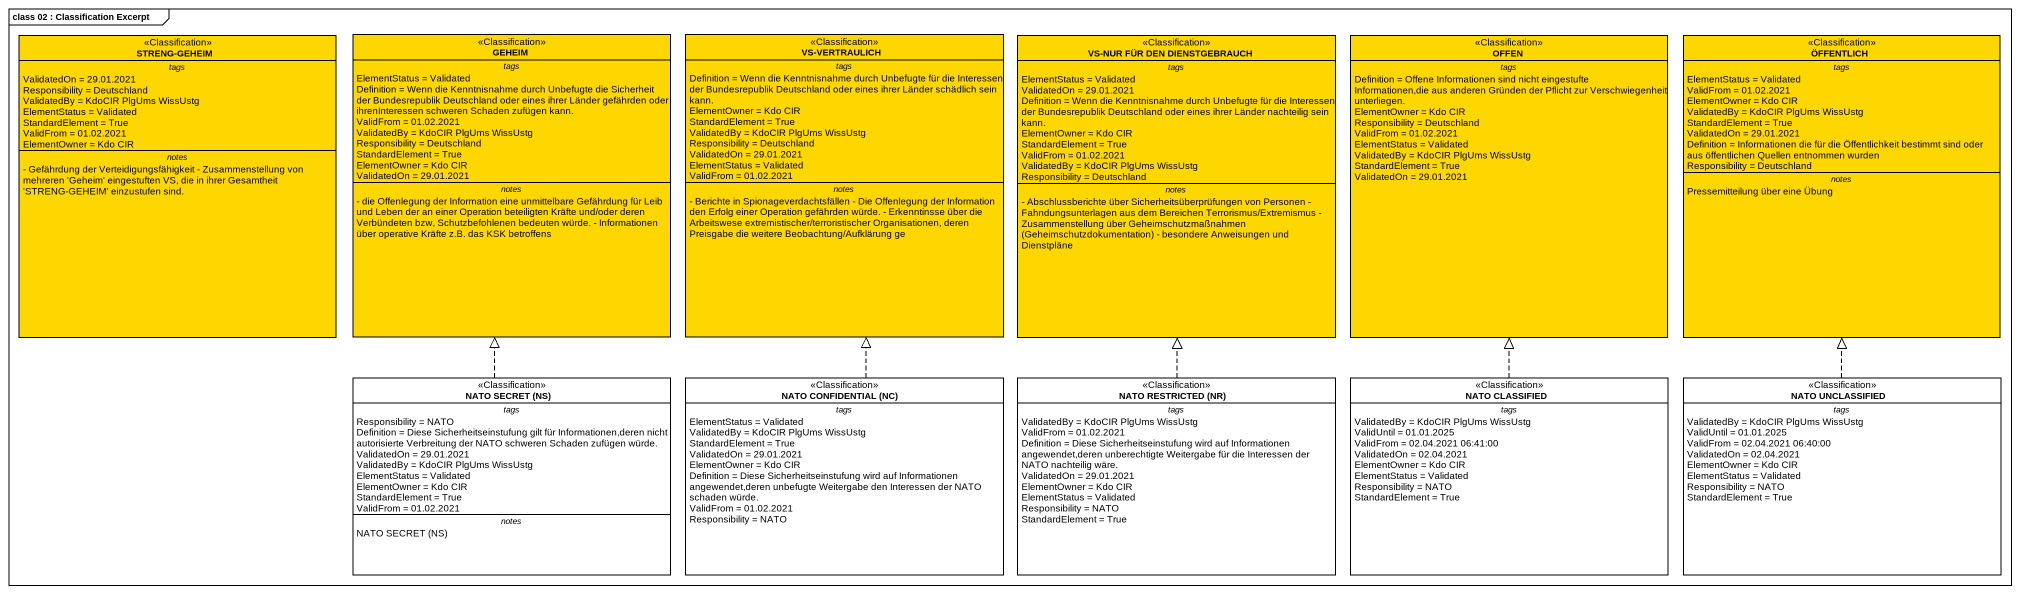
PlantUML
@startuml
mainframe class 02 : Classification Excerpt
hide circle
hide empty members
skinparam classAttributeIconSize 0
class "STRENG-GEHEIM" as STRENG_GEHEIM <<Classification>> #FFD700 {
  -- tags --
  ValidatedOn = 29.01.2021
  Responsibility = Deutschland
  ValidatedBy = KdoCIR PlgUms WissUstg
  ElementStatus = Validated
  StandardElement = True
  ValidFrom = 01.02.2021
  ElementOwner = Kdo CIR
  -- notes --
  - Gefährdung der Verteidigungsfähigkeit - Zusammenstellung von mehreren 'Geheim' eingestuften VS, die in ihrer Gesamtheit 'STRENG-GEHEIM' einzustufen sind.
}
class GEHEIM <<Classification>> #FFD700 {
  -- tags --
  ElementStatus = Validated
  Definition = Wenn die Kenntnisnahme durch Unbefugte die Sicherheit der Bundesrepublik Deutschland oder eines ihrer Länder gefährden oder ihrenInteressen schweren Schaden zufügen kann.
  ValidFrom = 01.02.2021
  ValidatedBy = KdoCIR PlgUms WissUstg
  Responsibility = Deutschland
  StandardElement = True
  ElementOwner = Kdo CIR
  ValidatedOn = 29.01.2021
  -- notes --
  - die Offenlegung der Information eine unmittelbare Gefährdung für Leib und Leben der an einer Operation beteiligten Kräfte und/oder deren Verbündeten bzw, Schutzbefohlenen bedeuten würde. - Informationen über operative Kräfte z.B. das KSK betroffens
}
class "VS-VERTRAULICH" as VS_VERTRAULICH <<Classification>> #FFD700 {
  -- tags --
  Definition = Wenn die Kenntnisnahme durch Unbefugte für die Interessen der Bundesrepublik Deutschland oder eines ihrer Länder schädlich sein kann.
  ElementOwner = Kdo CIR
  StandardElement = True
  ValidatedBy = KdoCIR PlgUms WissUstg
  Responsibility = Deutschland
  ValidatedOn = 29.01.2021
  ElementStatus = Validated
  ValidFrom = 01.02.2021
  -- notes --
  - Berichte in Spionageverdachtsfällen - Die Offenlegung der Information den Erfolg einer Operation gefährden würde. - Erkenntinsse über die Arbeitswese extremistischer/terroristischer Organisationen, deren Preisgabe die weitere Beobachtung/Aufklärung ge
}
class "VS-NUR FÜR DEN DIENSTGEBRAUCH" as VS_NUR_FÜR_DEN <<Classification>> #FFD700 {
  -- tags --
  ElementStatus = Validated
  ValidatedOn = 29.01.2021
  Definition = Wenn die Kenntnisnahme durch Unbefugte für die Interessen der Bundesrepublik Deutschland oder eines ihrer Länder nachteilig sein kann.
  ElementOwner = Kdo CIR
  StandardElement = True
  ValidFrom = 01.02.2021
  ValidatedBy = KdoCIR PlgUms WissUstg
  Responsibility = Deutschland
  -- notes --
  {field} - Abschlussberichte über Sicherheitsüberprüfungen von Personen - Fahndungsunterlagen aus dem Bereichen Terrorismus/Extremismus - Zusammenstellung über Geheimschutzmaßnahmen (Geheimschutzdokumentation) - besondere Anweisungen und Dienstpläne
}
class OFFEN <<Classification>> #FFD700 {
  -- tags --
  Definition = Offene Informationen sind nicht eingestufte Informationen,die aus anderen Gründen der Pflicht zur Verschwiegenheit unterliegen.
  ElementOwner = Kdo CIR
  Responsibility = Deutschland
  ValidFrom = 01.02.2021
  ElementStatus = Validated
  ValidatedBy = KdoCIR PlgUms WissUstg
  StandardElement = True
  ValidatedOn = 29.01.2021
}
class ÖFFENTLICH <<Classification>> #FFD700 {
  -- tags --
  ElementStatus = Validated
  ValidFrom = 01.02.2021
  ElementOwner = Kdo CIR
  ValidatedBy = KdoCIR PlgUms WissUstg
  StandardElement = True
  ValidatedOn = 29.01.2021
  Definition = Informationen die für die Öffentlichkeit bestimmt sind oder aus öffentlichen Quellen entnommen wurden
  Responsibility = Deutschland
  -- notes --
  Pressemitteilung über eine Übung
}
class "NATO SECRET (NS)" as NATO_SECRET_NS <<Classification>> {
  -- tags --
  Responsibility = NATO
  Definition = Diese Sicherheitseinstufung gilt für Informationen,deren nicht autorisierte Verbreitung der NATO schweren Schaden zufügen würde.
  ValidatedOn = 29.01.2021
  ValidatedBy = KdoCIR PlgUms WissUstg
  ElementStatus = Validated
  ElementOwner = Kdo CIR
  StandardElement = True
  ValidFrom = 01.02.2021
  -- notes --
  {field} NATO SECRET (NS)
}
class "NATO CONFIDENTIAL (NC)" as NATO_CONFIDENTIAL_NC <<Classification>> {
  -- tags --
  ElementStatus = Validated
  ValidatedBy = KdoCIR PlgUms WissUstg
  StandardElement = True
  ValidatedOn = 29.01.2021
  ElementOwner = Kdo CIR
  Definition = Diese Sicherheitseinstufung wird auf Informationen angewendet,deren unbefugte Weitergabe den Interessen der NATO schaden würde.
  ValidFrom = 01.02.2021
  Responsibility = NATO
}
class "NATO RESTRICTED (NR)" as NATO_RESTRICTED_NR <<Classification>> {
  -- tags --
  ValidatedBy = KdoCIR PlgUms WissUstg
  ValidFrom = 01.02.2021
  Definition = Diese Sicherheitseinstufung wird auf Informationen angewendet,deren unberechtigte Weitergabe für die Interessen der NATO nachteilig wäre.
  ValidatedOn = 29.01.2021
  ElementOwner = Kdo CIR
  ElementStatus = Validated
  Responsibility = NATO
  StandardElement = True
}
class "NATO CLASSIFIED" as NATO_CLASSIFIED <<Classification>> {
  -- tags --
  ValidatedBy = KdoCIR PlgUms WissUstg
  ValidUntil = 01.01.2025
  ValidFrom = 02.04.2021 06:41:00
  ValidatedOn = 02.04.2021
  ElementOwner = Kdo CIR
  ElementStatus = Validated
  Responsibility = NATO
  StandardElement = True
}
class "NATO UNCLASSIFIED" as NATO_UNCLASSIFIED <<Classification>> {
  -- tags --
  ValidatedBy = KdoCIR PlgUms WissUstg
  ValidUntil = 01.01.2025
  ValidFrom = 02.04.2021 06:40:00
  ValidatedOn = 02.04.2021
  ElementOwner = Kdo CIR
  ElementStatus = Validated
  Responsibility = NATO
  StandardElement = True
}
NATO_SECRET_NS .up.|> GEHEIM
NATO_CONFIDENTIAL_NC .up.|> VS_VERTRAULICH
NATO_RESTRICTED_NR .up.|> VS_NUR_FÜR_DEN
NATO_CLASSIFIED .up.|> OFFEN
NATO_UNCLASSIFIED .up.|> ÖFFENTLICH
@enduml
